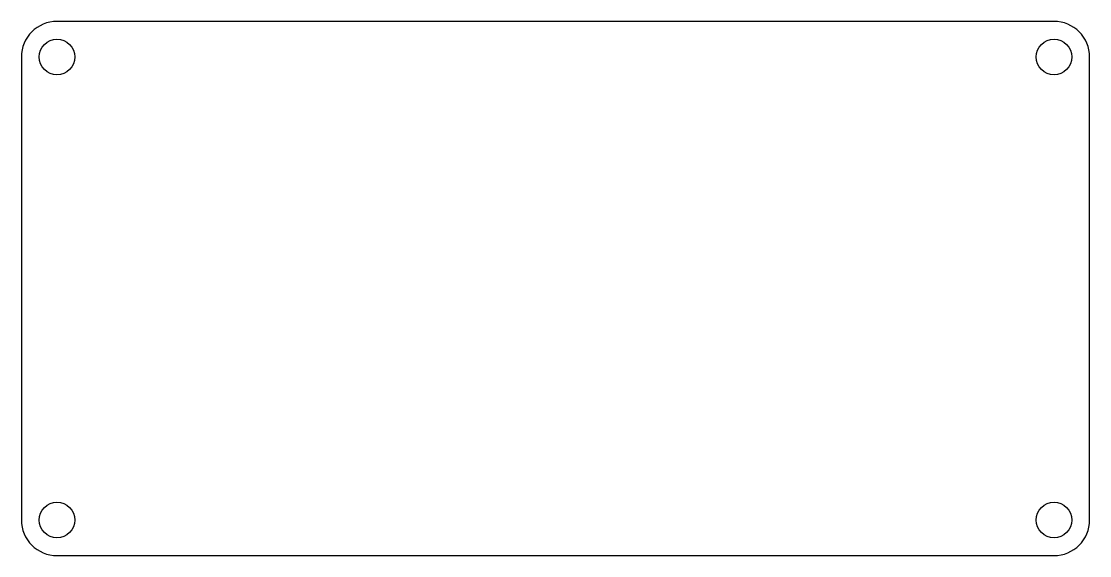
# Model space of a CAD drawing. Header units: millimetres. Extents: x 0 to 150, y 0 to 75.
import ezdxf

# ---------------------------------------------------------------- set-up
doc = ezdxf.new("R2010")
doc.units = ezdxf.units.MM
doc.layers.add('cutting', color=1, linetype='Continuous')

msp = doc.modelspace()

# ---------------------------------------------------------------- linework, layer by layer
at = {"layer": 'cutting', "color": 1}
for p, q in [((145, 75), (5, 75)), ((0, 70), (0, 5)), ((150, 5), (150, 70)), ((5, 0), (75, 0)), ((75, 0), (145, 0))]:
    msp.add_line(p, q, dxfattribs=at)
for centre in [(5, 70), (145, 70), (5, 5), (145, 5)]:
    msp.add_circle(centre, 2.5, dxfattribs=at)
for centre, start, end in [((5, 70), 90, 180), ((145, 70), 0, 90), ((5, 5), 180, 270), ((145, 5), 270, 0)]:
    msp.add_arc(centre, 5, start, end, dxfattribs=at)

doc.saveas('drawing.dxf')
